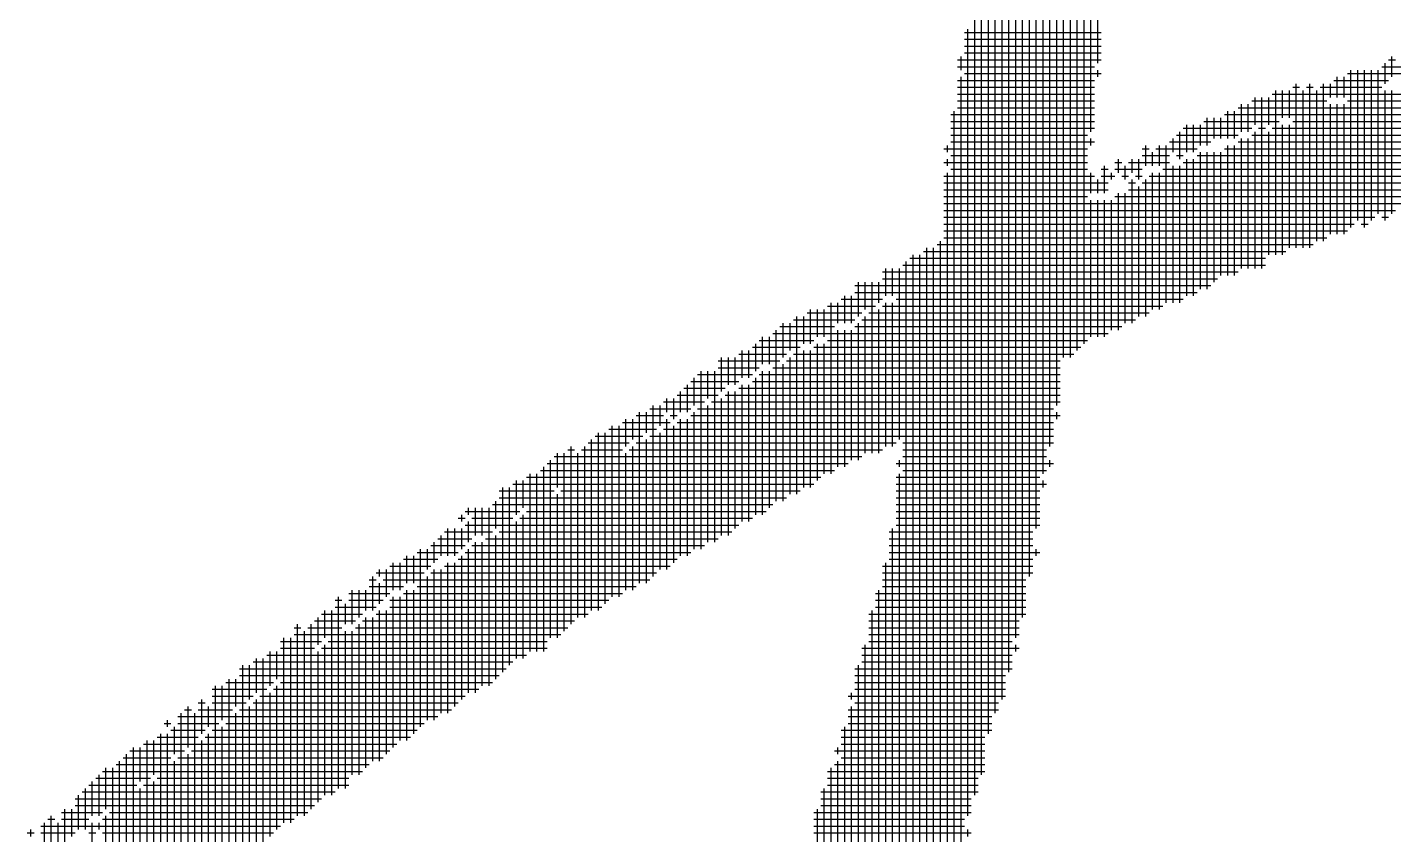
# Model space of a CAD drawing. Header units: feet. Extents: x 0 to 708085, y 0 to 237600.
# Drawn here: x 583036 to 583791, y 11318 to 11765 of the extents above; entities that cross this region are included whole.
import ezdxf

# ---------------------------------------------------------------- set-up
doc = ezdxf.new("R2010")
doc.units = ezdxf.units.FT
doc.header["$LTSCALE"] = 2200
doc.header["$MEASUREMENT"] = 0
doc.layers.add('CX-MISC', color=2, linetype='CONTINUOUS')

msp = doc.modelspace()

# ---------------------------------------------------------------- linework, layer by layer
at = {"layer": 'CX-MISC'}
for p, q in [((583627.24, 11744.68, 9817.04), (583627.24, 12228.52, 9817.04)), ((583623.46, 11706.88, 9817.04), (583623.46, 12220.96, 9817.04)), ((583619.68, 11589.7, 9817.04), (583619.68, 12213.4, 9817.04)), ((583615.9, 11585.92, 9817.04), (583615.9, 12205.84, 9817.04)), ((583612.12, 11582.14, 9817.04), (583612.12, 12190.72, 9817.04)), ((583608.34, 11582.14, 9817.04), (583608.34, 12183.16, 9817.04)), ((583600.78, 11533, 9817.04), (583600.78, 12164.26, 9817.04)), ((583604.56, 11555.68, 9817.04), (583604.56, 12168.04, 9817.04)), ((583597, 11517.88, 9817.04), (583597, 12126.46, 9817.04)), ((583593.22, 11487.64, 9817.04), (583593.22, 12115.12, 9817.04)), ((583589.44, 11461.18, 9817.04), (583589.44, 12103.78, 9817.04)), ((583585.66, 11438.5, 9817.04), (583585.66, 12069.76, 9817.04)), ((583581.88, 11427.16, 9817.04), (583581.88, 12047.08, 9817.04)), ((583578.1, 11408.26, 9817.04), (583578.1, 12016.84, 9817.04)), ((583574.32, 11393.14, 9817.04), (583574.32, 11956.36, 9817.04)), ((583570.54, 11385.58, 9817.04), (583570.54, 11941.24, 9817.04)), ((583566.76, 11374.24, 9817.04), (583566.76, 11914.78, 9817.04)), ((583562.98, 11351.56, 9817.04), (583562.98, 11835.4, 9817.04)), ((583559.2, 11340.22, 9817.04), (583559.2, 11812.72, 9817.04)), ((583553.53, 11761.69, 9817.04), (583629.13, 11761.69, 9817.04)), ((583553.53, 11757.91, 9817.04), (583629.13, 11757.91, 9817.04)), ((583555.42, 11328.88, 9817.04), (583555.42, 11763.58, 9817.04)), ((583553.53, 11754.13, 9817.04), (583629.13, 11754.13, 9817.04)), ((583553.53, 11750.35, 9817.04), (583629.13, 11750.35, 9817.04)), ((583549.75, 11746.57, 9817.04), (583629.13, 11746.57, 9817.04)), ((583549.75, 11742.79, 9817.04), (583625.35, 11742.79, 9817.04)), ((583551.64, 11740.9, 9817.04), (583551.64, 11748.46, 9817.04)), ((583784.11, 11742.79, 9817.04), (583814.35, 11742.79, 9817.04)), ((583786, 11733.34, 9817.04), (583786, 11744.68, 9817.04)), ((583787.89, 11746.57, 9817.04), (583791.67, 11746.57, 9817.04)), ((583789.78, 11737.12, 9817.04), (583789.78, 11748.46, 9817.04)), ((583549.75, 11735.23, 9817.04), (583625.35, 11735.23, 9817.04)), ((583551.64, 11309.98, 9817.04), (583551.64, 11737.12, 9817.04)), ((583553.53, 11739.01, 9817.04), (583629.13, 11739.01, 9817.04)), ((583627.24, 11737.12, 9817.04), (583627.24, 11740.9, 9817.04)), ((583757.65, 11735.23, 9817.04), (583787.89, 11735.23, 9817.04)), ((583759.54, 11725.78, 9817.04), (583759.54, 11737.12, 9817.04)), ((583763.32, 11725.78, 9817.04), (583763.32, 11737.12, 9817.04)), ((583765.21, 11739.01, 9817.04), (583806.79, 11739.01, 9817.04)), ((583767.1, 11653.96, 9817.04), (583767.1, 11740.9, 9817.04)), ((583770.88, 11657.74, 9817.04), (583770.88, 11740.9, 9817.04)), ((583774.66, 11653.96, 9817.04), (583774.66, 11740.9, 9817.04)), ((583778.44, 11657.74, 9817.04), (583778.44, 11740.9, 9817.04)), ((583782.22, 11661.52, 9817.04), (583782.22, 11740.9, 9817.04)), ((583549.75, 11731.45, 9817.04), (583625.35, 11731.45, 9817.04)), ((583549.75, 11727.67, 9817.04), (583625.35, 11727.67, 9817.04)), ((583723.63, 11727.67, 9817.04), (584029.81, 11727.67, 9817.04)), ((583725.52, 11638.84, 9817.04), (583725.52, 11729.56, 9817.04)), ((583729.3, 11714.44, 9817.04), (583729.3, 11729.56, 9817.04)), ((583733.08, 11714.44, 9817.04), (583733.08, 11729.56, 9817.04)), ((583734.97, 11731.45, 9817.04), (583738.75, 11731.45, 9817.04)), ((583736.86, 11642.62, 9817.04), (583736.86, 11733.34, 9817.04)), ((583740.64, 11642.62, 9817.04), (583740.64, 11729.56, 9817.04)), ((583742.53, 11731.45, 9817.04), (583746.31, 11731.45, 9817.04)), ((583744.42, 11642.62, 9817.04), (583744.42, 11733.34, 9817.04)), ((583748.2, 11646.4, 9817.04), (583748.2, 11729.56, 9817.04)), ((583750.09, 11731.45, 9817.04), (583784.11, 11731.45, 9817.04)), ((583751.98, 11646.4, 9817.04), (583751.98, 11733.34, 9817.04)), ((583755.76, 11725.78, 9817.04), (583755.76, 11733.34, 9817.04)), ((583786, 11657.74, 9817.04), (583786, 11729.56, 9817.04)), ((583789.78, 11661.52, 9817.04), (583789.78, 11729.56, 9817.04)), ((583549.75, 11723.89, 9817.04), (583625.35, 11723.89, 9817.04)), ((583549.75, 11720.11, 9817.04), (583625.35, 11720.11, 9817.04)), ((583704.73, 11720.11, 9817.04), (584033.59, 11720.11, 9817.04)), ((583706.62, 11706.88, 9817.04), (583706.62, 11722, 9817.04)), ((583710.4, 11706.88, 9817.04), (583710.4, 11722, 9817.04)), ((583712.29, 11723.89, 9817.04), (583753.87, 11723.89, 9817.04)), ((583714.18, 11710.66, 9817.04), (583714.18, 11725.78, 9817.04)), ((583717.96, 11631.28, 9817.04), (583717.96, 11725.78, 9817.04)), ((583721.74, 11710.66, 9817.04), (583721.74, 11725.78, 9817.04)), ((583755.76, 11650.18, 9817.04), (583755.76, 11722, 9817.04)), ((583759.54, 11650.18, 9817.04), (583759.54, 11722, 9817.04)), ((583763.32, 11650.18, 9817.04), (583763.32, 11722, 9817.04)), ((583765.21, 11723.89, 9817.04), (584033.59, 11723.89, 9817.04)), ((583545.97, 11716.33, 9817.04), (583625.35, 11716.33, 9817.04)), ((583545.97, 11712.55, 9817.04), (583625.35, 11712.55, 9817.04)), ((583547.86, 11294.86, 9817.04), (583547.86, 11718.22, 9817.04)), ((583685.83, 11712.55, 9817.04), (583727.41, 11712.55, 9817.04)), ((583687.72, 11699.32, 9817.04), (583687.72, 11714.44, 9817.04)), ((583691.5, 11703.1, 9817.04), (583691.5, 11714.44, 9817.04)), ((583695.28, 11703.1, 9817.04), (583695.28, 11714.44, 9817.04)), ((583697.17, 11716.33, 9817.04), (584033.59, 11716.33, 9817.04)), ((583699.06, 11703.1, 9817.04), (583699.06, 11718.22, 9817.04)), ((583702.84, 11703.1, 9817.04), (583702.84, 11718.22, 9817.04)), ((583734.97, 11712.55, 9817.04), (584041.15, 11712.55, 9817.04)), ((583545.97, 11708.77, 9817.04), (583625.35, 11708.77, 9817.04)), ((583545.97, 11704.99, 9817.04), (583621.57, 11704.99, 9817.04)), ((583670.71, 11704.99, 9817.04), (583704.73, 11704.99, 9817.04)), ((583672.6, 11691.76, 9817.04), (583672.6, 11706.88, 9817.04)), ((583674.49, 11708.77, 9817.04), (583712.29, 11708.77, 9817.04)), ((583676.38, 11695.54, 9817.04), (583676.38, 11710.66, 9817.04)), ((583680.16, 11695.54, 9817.04), (583680.16, 11710.66, 9817.04)), ((583683.94, 11699.32, 9817.04), (583683.94, 11710.66, 9817.04)), ((583712.29, 11704.99, 9817.04), (584048.71, 11704.99, 9817.04)), ((583714.18, 11631.28, 9817.04), (583714.18, 11706.88, 9817.04)), ((583716.07, 11708.77, 9817.04), (583719.85, 11708.77, 9817.04)), ((583721.74, 11638.84, 9817.04), (583721.74, 11706.88, 9817.04)), ((583723.63, 11708.77, 9817.04), (584044.93, 11708.77, 9817.04)), ((583729.3, 11638.84, 9817.04), (583729.3, 11710.66, 9817.04)), ((583733.08, 11642.62, 9817.04), (583733.08, 11710.66, 9817.04)), ((583542.19, 11697.43, 9817.04), (583621.57, 11697.43, 9817.04)), ((583544.08, 11695.54, 9817.04), (583544.08, 11699.32, 9817.04)), ((583545.97, 11701.21, 9817.04), (583625.35, 11701.21, 9817.04)), ((583623.46, 11699.32, 9817.04), (583623.46, 11703.1, 9817.04)), ((583651.81, 11697.43, 9817.04), (583655.59, 11697.43, 9817.04)), ((583653.7, 11687.98, 9817.04), (583653.7, 11699.32, 9817.04)), ((583659.37, 11697.43, 9817.04), (583682.05, 11697.43, 9817.04)), ((583661.26, 11687.98, 9817.04), (583661.26, 11699.32, 9817.04)), ((583665.04, 11612.38, 9817.04), (583665.04, 11699.32, 9817.04)), ((583666.93, 11701.21, 9817.04), (583689.61, 11701.21, 9817.04)), ((583668.82, 11695.54, 9817.04), (583668.82, 11703.1, 9817.04)), ((583697.17, 11697.43, 9817.04), (583916.41, 11697.43, 9817.04)), ((583699.06, 11627.5, 9817.04), (583699.06, 11699.32, 9817.04)), ((583702.84, 11627.5, 9817.04), (583702.84, 11699.32, 9817.04)), ((583704.73, 11701.21, 9817.04), (584048.71, 11701.21, 9817.04)), ((583706.62, 11631.28, 9817.04), (583706.62, 11703.1, 9817.04)), ((583710.4, 11631.28, 9817.04), (583710.4, 11703.1, 9817.04)), ((583542.19, 11689.87, 9817.04), (583621.57, 11689.87, 9817.04)), ((583544.08, 11687.98, 9817.04), (583544.08, 11691.76, 9817.04)), ((583545.97, 11693.65, 9817.04), (583621.57, 11693.65, 9817.04)), ((583636.69, 11689.87, 9817.04), (583640.47, 11689.87, 9817.04)), ((583638.58, 11684.2, 9817.04), (583638.58, 11691.76, 9817.04)), ((583644.25, 11689.87, 9817.04), (583666.93, 11689.87, 9817.04)), ((583646.14, 11684.2, 9817.04), (583646.14, 11691.76, 9817.04)), ((583649.92, 11680.42, 9817.04), (583649.92, 11691.76, 9817.04)), ((583651.81, 11693.65, 9817.04), (583666.93, 11693.65, 9817.04)), ((583657.48, 11687.98, 9817.04), (583657.48, 11695.54, 9817.04)), ((583670.71, 11693.65, 9817.04), (583674.49, 11693.65, 9817.04)), ((583674.49, 11689.87, 9817.04), (583886.17, 11689.87, 9817.04)), ((583676.38, 11616.16, 9817.04), (583676.38, 11691.76, 9817.04)), ((583680.16, 11616.16, 9817.04), (583680.16, 11691.76, 9817.04)), ((583682.05, 11693.65, 9817.04), (583908.85, 11693.65, 9817.04)), ((583683.94, 11619.94, 9817.04), (583683.94, 11695.54, 9817.04)), ((583687.72, 11619.94, 9817.04), (583687.72, 11695.54, 9817.04)), ((583691.5, 11623.72, 9817.04), (583691.5, 11695.54, 9817.04)), ((583695.28, 11627.5, 9817.04), (583695.28, 11695.54, 9817.04)), ((583542.19, 11682.31, 9817.04), (583625.35, 11682.31, 9817.04)), ((583544.08, 11268.4, 9817.04), (583544.08, 11684.2, 9817.04)), ((583545.97, 11686.09, 9817.04), (583621.57, 11686.09, 9817.04)), ((583623.46, 11672.86, 9817.04), (583623.46, 11684.2, 9817.04)), ((583629.13, 11686.09, 9817.04), (583632.91, 11686.09, 9817.04)), ((583629.13, 11682.31, 9817.04), (583636.69, 11682.31, 9817.04)), ((583631.02, 11672.86, 9817.04), (583631.02, 11687.98, 9817.04)), ((583634.8, 11680.42, 9817.04), (583634.8, 11684.2, 9817.04)), ((583636.69, 11686.09, 9817.04), (583651.81, 11686.09, 9817.04)), ((583640.47, 11682.31, 9817.04), (583644.25, 11682.31, 9817.04)), ((583642.36, 11680.42, 9817.04), (583642.36, 11687.98, 9817.04)), ((583648.03, 11682.31, 9817.04), (583651.81, 11682.31, 9817.04)), ((583655.59, 11682.31, 9817.04), (583852.15, 11682.31, 9817.04)), ((583657.48, 11608.6, 9817.04), (583657.48, 11684.2, 9817.04)), ((583661.26, 11608.6, 9817.04), (583661.26, 11684.2, 9817.04)), ((583663.15, 11686.09, 9817.04), (583871.05, 11686.09, 9817.04)), ((583668.82, 11612.38, 9817.04), (583668.82, 11687.98, 9817.04)), ((583672.6, 11612.38, 9817.04), (583672.6, 11687.98, 9817.04)), ((583542.19, 11678.53, 9817.04), (583632.91, 11678.53, 9817.04)), ((583542.19, 11674.75, 9817.04), (583632.91, 11674.75, 9817.04)), ((583627.24, 11672.86, 9817.04), (583627.24, 11680.42, 9817.04)), ((583644.25, 11678.53, 9817.04), (583648.03, 11678.53, 9817.04)), ((583644.25, 11674.75, 9817.04), (583833.25, 11674.75, 9817.04)), ((583646.14, 11601.04, 9817.04), (583646.14, 11680.42, 9817.04)), ((583649.92, 11604.82, 9817.04), (583649.92, 11676.64, 9817.04)), ((583651.81, 11678.53, 9817.04), (583840.81, 11678.53, 9817.04)), ((583653.7, 11604.82, 9817.04), (583653.7, 11680.42, 9817.04)), ((583542.19, 11670.97, 9817.04), (583621.57, 11670.97, 9817.04)), ((583542.19, 11667.19, 9817.04), (583810.57, 11667.19, 9817.04)), ((583623.46, 11593.48, 9817.04), (583623.46, 11669.08, 9817.04)), ((583627.24, 11593.48, 9817.04), (583627.24, 11669.08, 9817.04)), ((583631.02, 11593.48, 9817.04), (583631.02, 11669.08, 9817.04)), ((583634.8, 11597.26, 9817.04), (583634.8, 11669.08, 9817.04)), ((583636.69, 11670.97, 9817.04), (583818.13, 11670.97, 9817.04)), ((583638.58, 11597.26, 9817.04), (583638.58, 11672.86, 9817.04)), ((583642.36, 11601.04, 9817.04), (583642.36, 11672.86, 9817.04)), ((583542.19, 11663.41, 9817.04), (583791.67, 11663.41, 9817.04)), ((583542.19, 11659.63, 9817.04), (583780.33, 11659.63, 9817.04)), ((583784.11, 11659.63, 9817.04), (583787.89, 11659.63, 9817.04)), ((583542.19, 11655.85, 9817.04), (583768.99, 11655.85, 9817.04)), ((583542.19, 11652.07, 9817.04), (583765.21, 11652.07, 9817.04)), ((583772.77, 11655.85, 9817.04), (583776.55, 11655.85, 9817.04)), ((583538.41, 11644.51, 9817.04), (583746.31, 11644.51, 9817.04)), ((583540.3, 11260.84, 9817.04), (583540.3, 11646.4, 9817.04)), ((583542.19, 11648.29, 9817.04), (583753.87, 11648.29, 9817.04)), ((583523.29, 11636.95, 9817.04), (583719.85, 11636.95, 9817.04)), ((583525.18, 11207.92, 9817.04), (583525.18, 11638.84, 9817.04)), ((583528.96, 11223.04, 9817.04), (583528.96, 11638.84, 9817.04)), ((583530.85, 11640.73, 9817.04), (583731.19, 11640.73, 9817.04)), ((583532.74, 11234.38, 9817.04), (583532.74, 11642.62, 9817.04)), ((583536.52, 11245.72, 9817.04), (583536.52, 11642.62, 9817.04)), ((583508.17, 11629.39, 9817.04), (583704.73, 11629.39, 9817.04)), ((583510.06, 11616.16, 9817.04), (583510.06, 11631.28, 9817.04)), ((583513.84, 11616.16, 9817.04), (583513.84, 11631.28, 9817.04)), ((583517.62, 11536.78, 9817.04), (583517.62, 11631.28, 9817.04)), ((583519.51, 11633.17, 9817.04), (583719.85, 11633.17, 9817.04)), ((583521.4, 11189.02, 9817.04), (583521.4, 11635.06, 9817.04)), ((583493.05, 11621.83, 9817.04), (583689.61, 11621.83, 9817.04)), ((583494.94, 11604.82, 9817.04), (583494.94, 11623.72, 9817.04)), ((583498.72, 11608.6, 9817.04), (583498.72, 11623.72, 9817.04)), ((583502.5, 11529.22, 9817.04), (583502.5, 11623.72, 9817.04)), ((583506.28, 11612.38, 9817.04), (583506.28, 11623.72, 9817.04)), ((583508.17, 11625.61, 9817.04), (583693.39, 11625.61, 9817.04)), ((583485.49, 11614.27, 9817.04), (583508.17, 11614.27, 9817.04)), ((583487.38, 11601.04, 9817.04), (583487.38, 11616.16, 9817.04)), ((583491.16, 11601.04, 9817.04), (583491.16, 11616.16, 9817.04)), ((583493.05, 11618.05, 9817.04), (583682.05, 11618.05, 9817.04)), ((583515.73, 11614.27, 9817.04), (583674.49, 11614.27, 9817.04)), ((583466.59, 11606.71, 9817.04), (583496.83, 11606.71, 9817.04)), ((583468.48, 11589.7, 9817.04), (583468.48, 11608.6, 9817.04)), ((583472.26, 11593.48, 9817.04), (583472.26, 11608.6, 9817.04)), ((583476.04, 11593.48, 9817.04), (583476.04, 11608.6, 9817.04)), ((583477.93, 11610.49, 9817.04), (583504.39, 11610.49, 9817.04)), ((583479.82, 11517.88, 9817.04), (583479.82, 11612.38, 9817.04)), ((583483.6, 11601.04, 9817.04), (583483.6, 11612.38, 9817.04)), ((583500.61, 11606.71, 9817.04), (583655.59, 11606.71, 9817.04)), ((583506.28, 11529.22, 9817.04), (583506.28, 11608.6, 9817.04)), ((583508.17, 11610.49, 9817.04), (583663.15, 11610.49, 9817.04)), ((583510.06, 11533, 9817.04), (583510.06, 11612.38, 9817.04)), ((583513.84, 11533, 9817.04), (583513.84, 11612.38, 9817.04)), ((583451.47, 11599.15, 9817.04), (583481.71, 11599.15, 9817.04)), ((583453.36, 11582.14, 9817.04), (583453.36, 11601.04, 9817.04)), ((583457.14, 11585.92, 9817.04), (583457.14, 11601.04, 9817.04)), ((583459.03, 11602.93, 9817.04), (583493.05, 11602.93, 9817.04)), ((583460.92, 11506.54, 9817.04), (583460.92, 11604.82, 9817.04)), ((583464.7, 11589.7, 9817.04), (583464.7, 11604.82, 9817.04)), ((583493.05, 11599.15, 9817.04), (583640.47, 11599.15, 9817.04)), ((583494.94, 11525.44, 9817.04), (583494.94, 11601.04, 9817.04)), ((583496.83, 11602.93, 9817.04), (583648.03, 11602.93, 9817.04)), ((583498.72, 11529.22, 9817.04), (583498.72, 11604.82, 9817.04)), ((583440.13, 11591.59, 9817.04), (583470.37, 11591.59, 9817.04)), ((583442.02, 11578.36, 9817.04), (583442.02, 11593.48, 9817.04)), ((583445.8, 11578.36, 9817.04), (583445.8, 11593.48, 9817.04)), ((583447.69, 11595.37, 9817.04), (583632.91, 11595.37, 9817.04)), ((583449.58, 11502.76, 9817.04), (583449.58, 11597.26, 9817.04)), ((583477.93, 11591.59, 9817.04), (583621.57, 11591.59, 9817.04)), ((583483.6, 11521.66, 9817.04), (583483.6, 11597.26, 9817.04)), ((583487.38, 11521.66, 9817.04), (583487.38, 11597.26, 9817.04)), ((583491.16, 11525.44, 9817.04), (583491.16, 11597.26, 9817.04)), ((583428.79, 11584.03, 9817.04), (583455.25, 11584.03, 9817.04)), ((583430.68, 11570.8, 9817.04), (583430.68, 11585.92, 9817.04)), ((583434.46, 11570.8, 9817.04), (583434.46, 11585.92, 9817.04)), ((583436.35, 11587.81, 9817.04), (583462.81, 11587.81, 9817.04)), ((583438.24, 11574.58, 9817.04), (583438.24, 11589.7, 9817.04)), ((583459.03, 11584.03, 9817.04), (583614.01, 11584.03, 9817.04)), ((583464.7, 11510.32, 9817.04), (583464.7, 11585.92, 9817.04)), ((583468.48, 11510.32, 9817.04), (583468.48, 11585.92, 9817.04)), ((583470.37, 11587.81, 9817.04), (583617.79, 11587.81, 9817.04)), ((583472.26, 11514.1, 9817.04), (583472.26, 11589.7, 9817.04)), ((583476.04, 11517.88, 9817.04), (583476.04, 11589.7, 9817.04)), ((583417.45, 11580.25, 9817.04), (583451.47, 11580.25, 9817.04)), ((583417.45, 11576.47, 9817.04), (583440.13, 11576.47, 9817.04)), ((583419.34, 11563.24, 9817.04), (583419.34, 11582.14, 9817.04)), ((583423.12, 11567.02, 9817.04), (583423.12, 11582.14, 9817.04)), ((583426.9, 11567.02, 9817.04), (583426.9, 11582.14, 9817.04)), ((583447.69, 11576.47, 9817.04), (583606.45, 11576.47, 9817.04)), ((583453.36, 11502.76, 9817.04), (583453.36, 11578.36, 9817.04)), ((583455.25, 11580.25, 9817.04), (583606.45, 11580.25, 9817.04)), ((583457.14, 11506.54, 9817.04), (583457.14, 11582.14, 9817.04)), ((583402.33, 11568.91, 9817.04), (583428.79, 11568.91, 9817.04)), ((583404.22, 11555.68, 9817.04), (583404.22, 11570.8, 9817.04)), ((583406.11, 11572.69, 9817.04), (583436.35, 11572.69, 9817.04)), ((583408, 11476.3, 9817.04), (583408, 11574.58, 9817.04)), ((583411.78, 11559.46, 9817.04), (583411.78, 11574.58, 9817.04)), ((583415.56, 11480.08, 9817.04), (583415.56, 11574.58, 9817.04)), ((583436.35, 11568.91, 9817.04), (583606.45, 11568.91, 9817.04)), ((583438.24, 11495.2, 9817.04), (583438.24, 11570.8, 9817.04)), ((583440.13, 11572.69, 9817.04), (583606.45, 11572.69, 9817.04)), ((583442.02, 11495.2, 9817.04), (583442.02, 11574.58, 9817.04)), ((583445.8, 11498.98, 9817.04), (583445.8, 11574.58, 9817.04)), ((583394.77, 11561.35, 9817.04), (583417.45, 11561.35, 9817.04)), ((583396.66, 11551.9, 9817.04), (583396.66, 11563.24, 9817.04)), ((583398.55, 11565.13, 9817.04), (583421.23, 11565.13, 9817.04)), ((583400.44, 11551.9, 9817.04), (583400.44, 11567.02, 9817.04)), ((583421.23, 11561.35, 9817.04), (583606.45, 11561.35, 9817.04)), ((583423.12, 11483.86, 9817.04), (583423.12, 11563.24, 9817.04)), ((583426.9, 11487.64, 9817.04), (583426.9, 11563.24, 9817.04)), ((583428.79, 11565.13, 9817.04), (583606.45, 11565.13, 9817.04)), ((583430.68, 11491.42, 9817.04), (583430.68, 11567.02, 9817.04)), ((583434.46, 11491.42, 9817.04), (583434.46, 11567.02, 9817.04)), ((583379.65, 11553.79, 9817.04), (583402.33, 11553.79, 9817.04)), ((583381.54, 11461.18, 9817.04), (583381.54, 11555.68, 9817.04)), ((583385.32, 11544.34, 9817.04), (583385.32, 11555.68, 9817.04)), ((583387.21, 11557.57, 9817.04), (583409.89, 11557.57, 9817.04)), ((583389.1, 11551.9, 9817.04), (583389.1, 11559.46, 9817.04)), ((583392.88, 11548.12, 9817.04), (583392.88, 11559.46, 9817.04)), ((583406.11, 11553.79, 9817.04), (583602.67, 11553.79, 9817.04)), ((583411.78, 11480.08, 9817.04), (583411.78, 11555.68, 9817.04)), ((583413.67, 11557.57, 9817.04), (583606.45, 11557.57, 9817.04)), ((583419.34, 11483.86, 9817.04), (583419.34, 11559.46, 9817.04)), ((583364.53, 11546.23, 9817.04), (583390.99, 11546.23, 9817.04)), ((583366.42, 11533, 9817.04), (583366.42, 11548.12, 9817.04)), ((583370.2, 11536.78, 9817.04), (583370.2, 11548.12, 9817.04)), ((583372.09, 11550.01, 9817.04), (583387.21, 11550.01, 9817.04)), ((583373.98, 11457.4, 9817.04), (583373.98, 11551.9, 9817.04)), ((583377.76, 11540.56, 9817.04), (583377.76, 11551.9, 9817.04)), ((583389.1, 11464.96, 9817.04), (583389.1, 11548.12, 9817.04)), ((583390.99, 11550.01, 9817.04), (583394.77, 11550.01, 9817.04)), ((583394.77, 11546.23, 9817.04), (583602.67, 11546.23, 9817.04)), ((583396.66, 11472.52, 9817.04), (583396.66, 11548.12, 9817.04)), ((583400.44, 11472.52, 9817.04), (583400.44, 11548.12, 9817.04)), ((583402.33, 11550.01, 9817.04), (583606.45, 11550.01, 9817.04)), ((583404.22, 11476.3, 9817.04), (583404.22, 11551.9, 9817.04)), ((583604.56, 11548.12, 9817.04), (583604.56, 11551.9, 9817.04)), ((583349.41, 11538.67, 9817.04), (583375.87, 11538.67, 9817.04)), ((583351.3, 11442.28, 9817.04), (583351.3, 11540.56, 9817.04)), ((583355.08, 11446.06, 9817.04), (583355.08, 11540.56, 9817.04)), ((583356.97, 11542.45, 9817.04), (583383.43, 11542.45, 9817.04)), ((583358.86, 11449.84, 9817.04), (583358.86, 11544.34, 9817.04)), ((583362.64, 11449.84, 9817.04), (583362.64, 11544.34, 9817.04)), ((583379.65, 11538.67, 9817.04), (583602.67, 11538.67, 9817.04)), ((583385.32, 11464.96, 9817.04), (583385.32, 11540.56, 9817.04)), ((583387.21, 11542.45, 9817.04), (583602.67, 11542.45, 9817.04)), ((583392.88, 11468.74, 9817.04), (583392.88, 11544.34, 9817.04)), ((583334.29, 11531.11, 9817.04), (583338.07, 11531.11, 9817.04)), ((583336.18, 11434.72, 9817.04), (583336.18, 11533, 9817.04)), ((583341.85, 11531.11, 9817.04), (583364.53, 11531.11, 9817.04)), ((583343.74, 11438.5, 9817.04), (583343.74, 11533, 9817.04)), ((583345.63, 11534.89, 9817.04), (583368.31, 11534.89, 9817.04)), ((583347.52, 11442.28, 9817.04), (583347.52, 11536.78, 9817.04)), ((583368.31, 11531.11, 9817.04), (583508.17, 11531.11, 9817.04)), ((583370.2, 11453.62, 9817.04), (583370.2, 11533, 9817.04)), ((583372.09, 11534.89, 9817.04), (583515.73, 11534.89, 9817.04)), ((583377.76, 11457.4, 9817.04), (583377.76, 11536.78, 9817.04)), ((583519.51, 11534.89, 9817.04), (583602.67, 11534.89, 9817.04)), ((583519.51, 11531.11, 9817.04), (583598.89, 11531.11, 9817.04)), ((583322.95, 11523.55, 9817.04), (583489.27, 11523.55, 9817.04)), ((583324.84, 11427.16, 9817.04), (583324.84, 11525.44, 9817.04)), ((583326.73, 11527.33, 9817.04), (583496.83, 11527.33, 9817.04)), ((583328.62, 11510.32, 9817.04), (583328.62, 11529.22, 9817.04)), ((583332.4, 11430.94, 9817.04), (583332.4, 11529.22, 9817.04)), ((583339.96, 11438.5, 9817.04), (583339.96, 11529.22, 9817.04)), ((583366.42, 11453.62, 9817.04), (583366.42, 11529.22, 9817.04)), ((583515.73, 11523.55, 9817.04), (583602.67, 11523.55, 9817.04)), ((583517.62, 11521.66, 9817.04), (583517.62, 11525.44, 9817.04)), ((583519.51, 11527.33, 9817.04), (583598.89, 11527.33, 9817.04)), ((583600.78, 11521.66, 9817.04), (583600.78, 11525.44, 9817.04)), ((583311.61, 11515.99, 9817.04), (583474.15, 11515.99, 9817.04)), ((583313.5, 11419.6, 9817.04), (583313.5, 11517.88, 9817.04)), ((583317.28, 11419.6, 9817.04), (583317.28, 11517.88, 9817.04)), ((583319.17, 11519.77, 9817.04), (583481.71, 11519.77, 9817.04)), ((583321.06, 11419.6, 9817.04), (583321.06, 11521.66, 9817.04)), ((583515.73, 11515.99, 9817.04), (583595.11, 11515.99, 9817.04)), ((583517.62, 11189.02, 9817.04), (583517.62, 11517.88, 9817.04)), ((583519.51, 11519.77, 9817.04), (583598.89, 11519.77, 9817.04)), ((583296.49, 11508.43, 9817.04), (583326.73, 11508.43, 9817.04)), ((583298.38, 11408.26, 9817.04), (583298.38, 11510.32, 9817.04)), ((583302.16, 11412.04, 9817.04), (583302.16, 11510.32, 9817.04)), ((583304.05, 11512.21, 9817.04), (583470.37, 11512.21, 9817.04)), ((583305.94, 11495.2, 9817.04), (583305.94, 11514.1, 9817.04)), ((583309.72, 11498.98, 9817.04), (583309.72, 11514.1, 9817.04)), ((583330.51, 11508.43, 9817.04), (583462.81, 11508.43, 9817.04)), ((583515.73, 11512.21, 9817.04), (583598.89, 11512.21, 9817.04)), ((583515.73, 11508.43, 9817.04), (583595.11, 11508.43, 9817.04)), ((583597, 11510.32, 9817.04), (583597, 11514.1, 9817.04)), ((583292.71, 11500.87, 9817.04), (583447.69, 11500.87, 9817.04)), ((583294.6, 11487.64, 9817.04), (583294.6, 11502.76, 9817.04)), ((583296.49, 11504.65, 9817.04), (583455.25, 11504.65, 9817.04)), ((583328.62, 11427.16, 9817.04), (583328.62, 11506.54, 9817.04)), ((583515.73, 11504.65, 9817.04), (583595.11, 11504.65, 9817.04)), ((583515.73, 11500.87, 9817.04), (583595.11, 11500.87, 9817.04)), ((583273.81, 11493.31, 9817.04), (583277.59, 11493.31, 9817.04)), ((583275.7, 11491.42, 9817.04), (583275.7, 11495.2, 9817.04)), ((583277.59, 11497.09, 9817.04), (583307.83, 11497.09, 9817.04)), ((583279.48, 11495.2, 9817.04), (583279.48, 11498.98, 9817.04)), ((583281.37, 11493.31, 9817.04), (583304.05, 11493.31, 9817.04)), ((583283.26, 11483.86, 9817.04), (583283.26, 11498.98, 9817.04)), ((583287.04, 11483.86, 9817.04), (583287.04, 11498.98, 9817.04)), ((583290.82, 11400.7, 9817.04), (583290.82, 11498.98, 9817.04)), ((583307.83, 11493.31, 9817.04), (583436.35, 11493.31, 9817.04)), ((583309.72, 11415.82, 9817.04), (583309.72, 11495.2, 9817.04)), ((583311.61, 11497.09, 9817.04), (583443.91, 11497.09, 9817.04)), ((583515.73, 11497.09, 9817.04), (583595.11, 11497.09, 9817.04)), ((583515.73, 11493.31, 9817.04), (583595.11, 11493.31, 9817.04)), ((583266.25, 11485.75, 9817.04), (583292.71, 11485.75, 9817.04)), ((583268.14, 11472.52, 9817.04), (583268.14, 11487.64, 9817.04)), ((583271.92, 11472.52, 9817.04), (583271.92, 11487.64, 9817.04)), ((583275.7, 11476.3, 9817.04), (583275.7, 11487.64, 9817.04)), ((583277.59, 11489.53, 9817.04), (583428.79, 11489.53, 9817.04)), ((583279.48, 11480.08, 9817.04), (583279.48, 11491.42, 9817.04)), ((583296.49, 11485.75, 9817.04), (583425.01, 11485.75, 9817.04)), ((583305.94, 11415.82, 9817.04), (583305.94, 11491.42, 9817.04)), ((583511.95, 11485.75, 9817.04), (583591.33, 11485.75, 9817.04)), ((583513.84, 11170.12, 9817.04), (583513.84, 11487.64, 9817.04)), ((583515.73, 11489.53, 9817.04), (583595.11, 11489.53, 9817.04)), ((583258.69, 11478.19, 9817.04), (583277.59, 11478.19, 9817.04)), ((583260.58, 11468.74, 9817.04), (583260.58, 11480.08, 9817.04)), ((583262.47, 11481.97, 9817.04), (583281.37, 11481.97, 9817.04)), ((583264.36, 11472.52, 9817.04), (583264.36, 11483.86, 9817.04)), ((583281.37, 11478.19, 9817.04), (583409.89, 11478.19, 9817.04)), ((583283.26, 11396.92, 9817.04), (583283.26, 11480.08, 9817.04)), ((583287.04, 11400.7, 9817.04), (583287.04, 11480.08, 9817.04)), ((583288.93, 11481.97, 9817.04), (583417.45, 11481.97, 9817.04)), ((583294.6, 11404.48, 9817.04), (583294.6, 11483.86, 9817.04)), ((583511.95, 11481.97, 9817.04), (583591.33, 11481.97, 9817.04)), ((583511.95, 11478.19, 9817.04), (583591.33, 11478.19, 9817.04)), ((583243.57, 11470.63, 9817.04), (583262.47, 11470.63, 9817.04)), ((583245.46, 11457.4, 9817.04), (583245.46, 11472.52, 9817.04)), ((583249.24, 11457.4, 9817.04), (583249.24, 11472.52, 9817.04)), ((583251.13, 11474.41, 9817.04), (583273.81, 11474.41, 9817.04)), ((583253.02, 11378.02, 9817.04), (583253.02, 11476.3, 9817.04)), ((583256.8, 11464.96, 9817.04), (583256.8, 11476.3, 9817.04)), ((583273.81, 11470.63, 9817.04), (583394.77, 11470.63, 9817.04)), ((583275.7, 11393.14, 9817.04), (583275.7, 11472.52, 9817.04)), ((583277.59, 11474.41, 9817.04), (583402.33, 11474.41, 9817.04)), ((583279.48, 11396.92, 9817.04), (583279.48, 11476.3, 9817.04)), ((583511.95, 11474.41, 9817.04), (583595.11, 11474.41, 9817.04)), ((583511.95, 11470.63, 9817.04), (583591.33, 11470.63, 9817.04)), ((583593.22, 11472.52, 9817.04), (583593.22, 11476.3, 9817.04)), ((583228.45, 11463.07, 9817.04), (583254.91, 11463.07, 9817.04)), ((583230.34, 11461.18, 9817.04), (583230.34, 11464.96, 9817.04)), ((583234.12, 11449.84, 9817.04), (583234.12, 11464.96, 9817.04)), ((583236.01, 11466.85, 9817.04), (583258.69, 11466.85, 9817.04)), ((583237.9, 11453.62, 9817.04), (583237.9, 11468.74, 9817.04)), ((583241.68, 11453.62, 9817.04), (583241.68, 11468.74, 9817.04)), ((583258.69, 11463.07, 9817.04), (583383.43, 11463.07, 9817.04)), ((583260.58, 11381.8, 9817.04), (583260.58, 11464.96, 9817.04)), ((583264.36, 11385.58, 9817.04), (583264.36, 11464.96, 9817.04)), ((583266.25, 11466.85, 9817.04), (583390.99, 11466.85, 9817.04)), ((583268.14, 11385.58, 9817.04), (583268.14, 11468.74, 9817.04)), ((583271.92, 11389.36, 9817.04), (583271.92, 11468.74, 9817.04)), ((583508.17, 11466.85, 9817.04), (583591.33, 11466.85, 9817.04)), ((583508.17, 11463.07, 9817.04), (583591.33, 11463.07, 9817.04)), ((583510.06, 11158.78, 9817.04), (583510.06, 11468.74, 9817.04)), ((583224.67, 11459.29, 9817.04), (583228.45, 11459.29, 9817.04)), ((583224.67, 11455.51, 9817.04), (583243.57, 11455.51, 9817.04)), ((583226.56, 11442.28, 9817.04), (583226.56, 11461.18, 9817.04)), ((583230.34, 11446.06, 9817.04), (583230.34, 11457.4, 9817.04)), ((583232.23, 11459.29, 9817.04), (583379.65, 11459.29, 9817.04)), ((583251.13, 11455.51, 9817.04), (583372.09, 11455.51, 9817.04)), ((583256.8, 11381.8, 9817.04), (583256.8, 11461.18, 9817.04)), ((583508.17, 11459.29, 9817.04), (583587.55, 11459.29, 9817.04)), ((583508.17, 11455.51, 9817.04), (583587.55, 11455.51, 9817.04)), ((583205.77, 11447.95, 9817.04), (583209.55, 11447.95, 9817.04)), ((583207.66, 11344, 9817.04), (583207.66, 11449.84, 9817.04)), ((583213.33, 11451.73, 9817.04), (583236.01, 11451.73, 9817.04)), ((583213.33, 11447.95, 9817.04), (583232.23, 11447.95, 9817.04)), ((583215.22, 11434.72, 9817.04), (583215.22, 11453.62, 9817.04)), ((583219, 11438.5, 9817.04), (583219, 11453.62, 9817.04)), ((583222.78, 11442.28, 9817.04), (583222.78, 11453.62, 9817.04)), ((583236.01, 11447.95, 9817.04), (583356.97, 11447.95, 9817.04)), ((583237.9, 11366.68, 9817.04), (583237.9, 11449.84, 9817.04)), ((583241.68, 11370.46, 9817.04), (583241.68, 11449.84, 9817.04)), ((583243.57, 11451.73, 9817.04), (583364.53, 11451.73, 9817.04)), ((583245.46, 11370.46, 9817.04), (583245.46, 11453.62, 9817.04)), ((583249.24, 11374.24, 9817.04), (583249.24, 11453.62, 9817.04)), ((583504.39, 11451.73, 9817.04), (583587.55, 11451.73, 9817.04)), ((583504.39, 11447.95, 9817.04), (583587.55, 11447.95, 9817.04)), ((583506.28, 11147.44, 9817.04), (583506.28, 11453.62, 9817.04)), ((583198.21, 11440.39, 9817.04), (583220.89, 11440.39, 9817.04)), ((583200.1, 11427.16, 9817.04), (583200.1, 11442.28, 9817.04)), ((583203.88, 11340.22, 9817.04), (583203.88, 11442.28, 9817.04)), ((583205.77, 11444.17, 9817.04), (583228.45, 11444.17, 9817.04)), ((583211.44, 11434.72, 9817.04), (583211.44, 11446.06, 9817.04)), ((583228.45, 11440.39, 9817.04), (583345.63, 11440.39, 9817.04)), ((583230.34, 11359.12, 9817.04), (583230.34, 11442.28, 9817.04)), ((583234.12, 11362.9, 9817.04), (583234.12, 11442.28, 9817.04)), ((583236.01, 11444.17, 9817.04), (583353.19, 11444.17, 9817.04)), ((583500.61, 11440.39, 9817.04), (583587.55, 11440.39, 9817.04)), ((583502.5, 11139.88, 9817.04), (583502.5, 11442.28, 9817.04)), ((583504.39, 11444.17, 9817.04), (583587.55, 11444.17, 9817.04)), ((583183.09, 11432.83, 9817.04), (583186.87, 11432.83, 9817.04)), ((583184.98, 11328.88, 9817.04), (583184.98, 11434.72, 9817.04)), ((583190.65, 11432.83, 9817.04), (583209.55, 11432.83, 9817.04)), ((583192.54, 11332.66, 9817.04), (583192.54, 11434.72, 9817.04)), ((583194.43, 11436.61, 9817.04), (583217.11, 11436.61, 9817.04)), ((583196.32, 11423.38, 9817.04), (583196.32, 11438.5, 9817.04)), ((583217.11, 11432.83, 9817.04), (583334.29, 11432.83, 9817.04)), ((583219, 11351.56, 9817.04), (583219, 11434.72, 9817.04)), ((583220.89, 11436.61, 9817.04), (583338.07, 11436.61, 9817.04)), ((583222.78, 11355.34, 9817.04), (583222.78, 11438.5, 9817.04)), ((583226.56, 11359.12, 9817.04), (583226.56, 11438.5, 9817.04)), ((583500.61, 11436.61, 9817.04), (583583.77, 11436.61, 9817.04)), ((583500.61, 11432.83, 9817.04), (583583.77, 11432.83, 9817.04)), ((583175.53, 11425.27, 9817.04), (583198.21, 11425.27, 9817.04)), ((583177.42, 11325.1, 9817.04), (583177.42, 11427.16, 9817.04)), ((583181.2, 11325.1, 9817.04), (583181.2, 11427.16, 9817.04)), ((583183.09, 11429.05, 9817.04), (583330.51, 11429.05, 9817.04)), ((583188.76, 11328.88, 9817.04), (583188.76, 11430.94, 9817.04)), ((583201.99, 11425.27, 9817.04), (583322.95, 11425.27, 9817.04)), ((583211.44, 11344, 9817.04), (583211.44, 11430.94, 9817.04)), ((583215.22, 11351.56, 9817.04), (583215.22, 11430.94, 9817.04)), ((583500.61, 11429.05, 9817.04), (583583.77, 11429.05, 9817.04)), ((583500.61, 11425.27, 9817.04), (583579.99, 11425.27, 9817.04)), ((583167.97, 11417.71, 9817.04), (583311.61, 11417.71, 9817.04)), ((583169.86, 11400.7, 9817.04), (583169.86, 11419.6, 9817.04)), ((583173.64, 11404.48, 9817.04), (583173.64, 11419.6, 9817.04)), ((583175.53, 11421.49, 9817.04), (583194.43, 11421.49, 9817.04)), ((583196.32, 11336.44, 9817.04), (583196.32, 11419.6, 9817.04)), ((583198.21, 11421.49, 9817.04), (583322.95, 11421.49, 9817.04)), ((583200.1, 11340.22, 9817.04), (583200.1, 11423.38, 9817.04)), ((583496.83, 11421.49, 9817.04), (583583.77, 11421.49, 9817.04)), ((583496.83, 11417.71, 9817.04), (583579.99, 11417.71, 9817.04)), ((583498.72, 11049.16, 9817.04), (583498.72, 11423.38, 9817.04)), ((583581.88, 11419.6, 9817.04), (583581.88, 11423.38, 9817.04)), ((583152.85, 11410.15, 9817.04), (583300.27, 11410.15, 9817.04)), ((583154.74, 11302.42, 9817.04), (583154.74, 11412.04, 9817.04)), ((583158.52, 11393.14, 9817.04), (583158.52, 11412.04, 9817.04)), ((583160.41, 11413.93, 9817.04), (583304.05, 11413.93, 9817.04)), ((583162.3, 11396.92, 9817.04), (583162.3, 11415.82, 9817.04)), ((583166.08, 11313.76, 9817.04), (583166.08, 11415.82, 9817.04)), ((583493.05, 11410.15, 9817.04), (583579.99, 11410.15, 9817.04)), ((583494.94, 11049.16, 9817.04), (583494.94, 11412.04, 9817.04)), ((583496.83, 11413.93, 9817.04), (583579.99, 11413.93, 9817.04)), ((583145.29, 11402.59, 9817.04), (583171.75, 11402.59, 9817.04)), ((583147.18, 11298.64, 9817.04), (583147.18, 11404.48, 9817.04)), ((583150.96, 11389.36, 9817.04), (583150.96, 11404.48, 9817.04)), ((583152.85, 11406.37, 9817.04), (583296.49, 11406.37, 9817.04)), ((583175.53, 11402.59, 9817.04), (583292.71, 11402.59, 9817.04)), ((583493.05, 11406.37, 9817.04), (583576.21, 11406.37, 9817.04)), ((583493.05, 11402.59, 9817.04), (583576.21, 11402.59, 9817.04)), ((583137.73, 11398.81, 9817.04), (583167.97, 11398.81, 9817.04)), ((583137.73, 11395.03, 9817.04), (583160.41, 11395.03, 9817.04)), ((583139.62, 11291.08, 9817.04), (583139.62, 11400.7, 9817.04)), ((583143.4, 11381.8, 9817.04), (583143.4, 11400.7, 9817.04)), ((583164.19, 11395.03, 9817.04), (583277.59, 11395.03, 9817.04)), ((583169.86, 11317.54, 9817.04), (583169.86, 11396.92, 9817.04)), ((583171.75, 11398.81, 9817.04), (583285.15, 11398.81, 9817.04)), ((583173.64, 11321.32, 9817.04), (583173.64, 11400.7, 9817.04)), ((583489.27, 11395.03, 9817.04), (583576.21, 11395.03, 9817.04)), ((583491.16, 11393.14, 9817.04), (583491.16, 11396.92, 9817.04)), ((583493.05, 11398.81, 9817.04), (583576.21, 11398.81, 9817.04)), ((583122.61, 11387.47, 9817.04), (583126.39, 11387.47, 9817.04)), ((583124.5, 11366.68, 9817.04), (583124.5, 11389.36, 9817.04)), ((583130.17, 11391.25, 9817.04), (583133.95, 11391.25, 9817.04)), ((583130.17, 11387.47, 9817.04), (583149.07, 11387.47, 9817.04)), ((583132.06, 11374.24, 9817.04), (583132.06, 11393.14, 9817.04)), ((583135.84, 11378.02, 9817.04), (583135.84, 11389.36, 9817.04)), ((583137.73, 11391.25, 9817.04), (583156.63, 11391.25, 9817.04)), ((583152.85, 11387.47, 9817.04), (583270.03, 11387.47, 9817.04)), ((583158.52, 11306.2, 9817.04), (583158.52, 11389.36, 9817.04)), ((583160.41, 11391.25, 9817.04), (583273.81, 11391.25, 9817.04)), ((583162.3, 11309.98, 9817.04), (583162.3, 11393.14, 9817.04)), ((583489.27, 11387.47, 9817.04), (583572.43, 11387.47, 9817.04)), ((583491.16, 11045.38, 9817.04), (583491.16, 11389.36, 9817.04)), ((583493.05, 11391.25, 9817.04), (583572.43, 11391.25, 9817.04)), ((583111.27, 11379.91, 9817.04), (583115.05, 11379.91, 9817.04)), ((583113.16, 11378.02, 9817.04), (583113.16, 11381.8, 9817.04)), ((583118.83, 11383.69, 9817.04), (583262.47, 11383.69, 9817.04)), ((583118.83, 11379.91, 9817.04), (583141.51, 11379.91, 9817.04)), ((583120.72, 11275.96, 9817.04), (583120.72, 11385.58, 9817.04)), ((583128.28, 11279.74, 9817.04), (583128.28, 11385.58, 9817.04)), ((583145.29, 11379.91, 9817.04), (583254.91, 11379.91, 9817.04)), ((583150.96, 11298.64, 9817.04), (583150.96, 11385.58, 9817.04)), ((583489.27, 11383.69, 9817.04), (583568.65, 11383.69, 9817.04)), ((583489.27, 11379.91, 9817.04), (583568.65, 11379.91, 9817.04)), ((583107.49, 11372.35, 9817.04), (583130.17, 11372.35, 9817.04)), ((583109.38, 11272.18, 9817.04), (583109.38, 11374.24, 9817.04)), ((583113.16, 11272.18, 9817.04), (583113.16, 11374.24, 9817.04)), ((583115.05, 11376.13, 9817.04), (583133.95, 11376.13, 9817.04)), ((583116.94, 11362.9, 9817.04), (583116.94, 11378.02, 9817.04)), ((583133.95, 11372.35, 9817.04), (583247.35, 11372.35, 9817.04)), ((583135.84, 11287.3, 9817.04), (583135.84, 11374.24, 9817.04)), ((583137.73, 11376.13, 9817.04), (583251.13, 11376.13, 9817.04)), ((583143.4, 11291.08, 9817.04), (583143.4, 11378.02, 9817.04)), ((583485.49, 11376.13, 9817.04), (583568.65, 11376.13, 9817.04)), ((583485.49, 11372.35, 9817.04), (583564.87, 11372.35, 9817.04)), ((583487.38, 11049.16, 9817.04), (583487.38, 11378.02, 9817.04)), ((583092.37, 11364.79, 9817.04), (583122.61, 11364.79, 9817.04)), ((583094.26, 11257.06, 9817.04), (583094.26, 11366.68, 9817.04)), ((583098.04, 11347.78, 9817.04), (583098.04, 11366.68, 9817.04)), ((583099.93, 11368.57, 9817.04), (583239.79, 11368.57, 9817.04)), ((583101.82, 11264.62, 9817.04), (583101.82, 11370.46, 9817.04)), ((583105.6, 11351.56, 9817.04), (583105.6, 11370.46, 9817.04)), ((583126.39, 11364.79, 9817.04), (583236.01, 11364.79, 9817.04)), ((583132.06, 11283.52, 9817.04), (583132.06, 11370.46, 9817.04)), ((583481.71, 11364.79, 9817.04), (583564.87, 11364.79, 9817.04)), ((583483.6, 11362.9, 9817.04), (583483.6, 11366.68, 9817.04)), ((583485.49, 11368.57, 9817.04), (583564.87, 11368.57, 9817.04)), ((583084.81, 11357.23, 9817.04), (583224.67, 11357.23, 9817.04)), ((583086.7, 11253.28, 9817.04), (583086.7, 11359.12, 9817.04)), ((583088.59, 11361.01, 9817.04), (583115.05, 11361.01, 9817.04)), ((583090.48, 11253.28, 9817.04), (583090.48, 11362.9, 9817.04)), ((583116.94, 11275.96, 9817.04), (583116.94, 11359.12, 9817.04)), ((583118.83, 11361.01, 9817.04), (583232.23, 11361.01, 9817.04)), ((583124.5, 11279.74, 9817.04), (583124.5, 11362.9, 9817.04)), ((583481.71, 11357.23, 9817.04), (583564.87, 11357.23, 9817.04)), ((583483.6, 11045.38, 9817.04), (583483.6, 11359.12, 9817.04)), ((583485.49, 11361.01, 9817.04), (583564.87, 11361.01, 9817.04)), ((583073.47, 11349.67, 9817.04), (583103.71, 11349.67, 9817.04)), ((583075.36, 11328.88, 9817.04), (583075.36, 11351.56, 9817.04)), ((583077.25, 11353.45, 9817.04), (583220.89, 11353.45, 9817.04)), ((583079.14, 11332.66, 9817.04), (583079.14, 11355.34, 9817.04)), ((583082.92, 11249.5, 9817.04), (583082.92, 11355.34, 9817.04)), ((583107.49, 11349.67, 9817.04), (583213.33, 11349.67, 9817.04)), ((583477.93, 11353.45, 9817.04), (583564.87, 11353.45, 9817.04)), ((583477.93, 11349.67, 9817.04), (583561.09, 11349.67, 9817.04)), ((583479.82, 11045.38, 9817.04), (583479.82, 11355.34, 9817.04)), ((583065.91, 11342.11, 9817.04), (583205.77, 11342.11, 9817.04)), ((583067.8, 11321.32, 9817.04), (583067.8, 11344, 9817.04)), ((583069.69, 11345.89, 9817.04), (583096.15, 11345.89, 9817.04)), ((583071.58, 11328.88, 9817.04), (583071.58, 11347.78, 9817.04)), ((583098.04, 11260.84, 9817.04), (583098.04, 11344, 9817.04)), ((583099.93, 11345.89, 9817.04), (583213.33, 11345.89, 9817.04)), ((583105.6, 11268.4, 9817.04), (583105.6, 11347.78, 9817.04)), ((583474.15, 11342.11, 9817.04), (583561.09, 11342.11, 9817.04)), ((583476.04, 11045.38, 9817.04), (583476.04, 11344, 9817.04)), ((583477.93, 11345.89, 9817.04), (583561.09, 11345.89, 9817.04)), ((583062.13, 11338.33, 9817.04), (583198.21, 11338.33, 9817.04)), ((583062.13, 11334.55, 9817.04), (583194.43, 11334.55, 9817.04)), ((583064.02, 11321.32, 9817.04), (583064.02, 11340.22, 9817.04)), ((583474.15, 11338.33, 9817.04), (583557.31, 11338.33, 9817.04)), ((583474.15, 11334.55, 9817.04), (583557.31, 11334.55, 9817.04)), ((583047.01, 11326.99, 9817.04), (583050.79, 11326.99, 9817.04)), ((583048.9, 11298.64, 9817.04), (583048.9, 11328.88, 9817.04)), ((583054.57, 11330.77, 9817.04), (583077.25, 11330.77, 9817.04)), ((583054.57, 11326.99, 9817.04), (583069.69, 11326.99, 9817.04)), ((583056.46, 11226.82, 9817.04), (583056.46, 11332.66, 9817.04)), ((583060.24, 11317.54, 9817.04), (583060.24, 11332.66, 9817.04)), ((583077.25, 11326.99, 9817.04), (583183.09, 11326.99, 9817.04)), ((583079.14, 11245.72, 9817.04), (583079.14, 11328.88, 9817.04)), ((583081.03, 11330.77, 9817.04), (583190.65, 11330.77, 9817.04)), ((583470.37, 11330.77, 9817.04), (583557.31, 11330.77, 9817.04)), ((583470.37, 11326.99, 9817.04), (583553.53, 11326.99, 9817.04)), ((583472.26, 11045.38, 9817.04), (583472.26, 11332.66, 9817.04)), ((583035.67, 11319.43, 9817.04), (583039.45, 11319.43, 9817.04)), ((583037.56, 11317.54, 9817.04), (583037.56, 11321.32, 9817.04)), ((583043.23, 11323.21, 9817.04), (583175.53, 11323.21, 9817.04)), ((583043.23, 11319.43, 9817.04), (583062.13, 11319.43, 9817.04)), ((583045.12, 11215.48, 9817.04), (583045.12, 11325.1, 9817.04)), ((583052.68, 11223.04, 9817.04), (583052.68, 11325.1, 9817.04)), ((583069.69, 11319.43, 9817.04), (583073.47, 11319.43, 9817.04)), ((583071.58, 11241.94, 9817.04), (583071.58, 11325.1, 9817.04)), ((583075.36, 11321.32, 9817.04), (583075.36, 11325.1, 9817.04)), ((583077.25, 11319.43, 9817.04), (583171.75, 11319.43, 9817.04)), ((583470.37, 11323.21, 9817.04), (583553.53, 11323.21, 9817.04)), ((583470.37, 11319.43, 9817.04), (583557.31, 11319.43, 9817.04)), ((583555.42, 11317.54, 9817.04), (583555.42, 11321.32, 9817.04))]:
    msp.add_line(p, q, dxfattribs=at)

doc.saveas('drawing.dxf')
